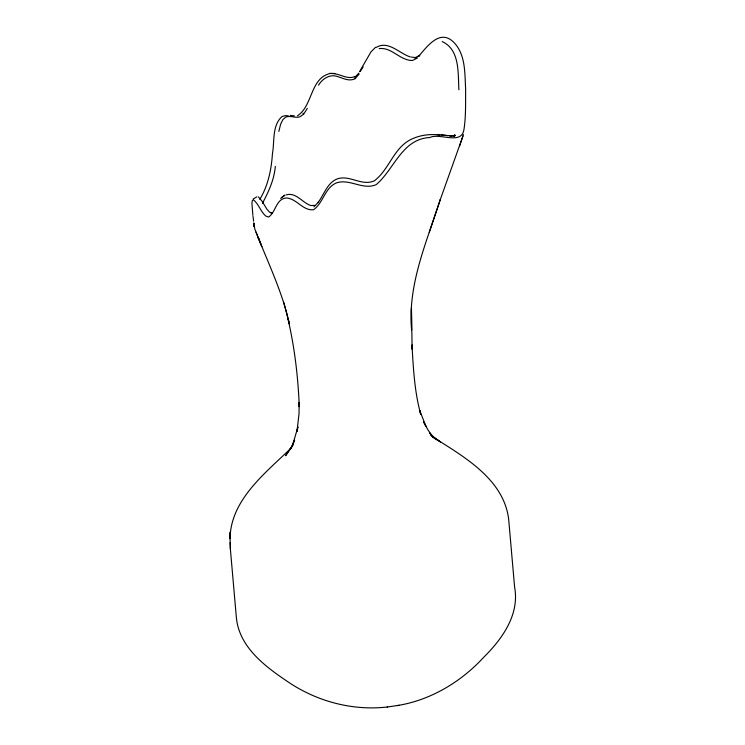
<?xml version="1.0" encoding="UTF-8"?>
<svg xmlns="http://www.w3.org/2000/svg" width="745" height="745" viewBox="0 0 745 745"><rect width="100%" height="100%" fill="white"/><g stroke="black" fill="none" stroke-linecap="round" stroke-linejoin="round"><path stroke-width="1.12" d="M411.436 308.439L411.585 329.942C407.524 284.376 426.699 242.106 440.211 199.744L434.484 216.646M253.877 222.932L254.827 229.088L261.933 246.707M318.525 85.153C322.166 79.231 328.759 74.444 336.004 76.102C342.197 77.666 348.679 81.987 355.039 78.719L355.272 76.372M275.305 166.377C274.272 179.685 268.517 191.754 262.445 203.394M230.047 538.682C230.559 499.439 265.956 472.74 291.509 447.633M278.835 131.437L280.623 124.192L282.932 119.573L285.698 117.114C290.308 115.168 295.113 118.353 299.825 116.844L303.625 114.236L307.312 108.388M462.971 136L439.969 200.461M463.399 134.547L459.544 146.253M429.297 232.254L434.475 216.693M313.896 206.849L318.599 202.025M291.276 447.363L293.083 444.69L285.577 455.735L291.276 447.363L294.638 440.137L292.878 444.234L297.925 426.913L296.994 431.606L299.034 413.624L299.136 402.393L299.276 406.705C297.888 371.429 293.223 336.125 283.64 302.097M259.819 199.343C268.135 185.533 271.394 169.59 272.437 153.675C274.728 141.485 271.841 125.579 282.048 116.518L285.456 115.605L288.324 115.848M359.5 71.725L370.963 51.908L375.554 47.289M360.245 71.585L363.132 66.864M318.106 202.491C324.252 194.287 327.362 182.302 337.979 178.632C350.318 175.075 362.191 186.446 374.372 180.802C389.356 169.469 393.546 147.883 411.156 139.352C420.05 135.05 430.2 133.727 439.96 135.106M453.779 136.195L454.888 134.901L453.481 135.888L455.232 135.404L449.868 135.823L451.694 135.935L436.561 134.538M355.039 78.719L359.165 74.127M355.859 76.279L358.783 73.15M289.516 449.896L291.742 447.512M253.151 199.008L256.923 196.82M280.623 198.403L284.953 195.116L281.74 197.537M297.497 115.764C312.891 105.827 310.069 78.262 330.035 73.504M417.619 57.886L412.525 60.475C400.065 60.718 391.889 47.009 379.214 48.602M414.499 57.97L419.742 55.353L418.578 56.397C427.5 46.069 440.584 27.733 454.674 43.257C465.765 55.624 464.694 73.625 465.644 89.13C465.495 102.838 466.035 116.695 463.837 130.263C460.792 145.126 439.643 132.619 429.809 137.527C401.946 138.933 394.282 169.301 376.216 184.62C363.188 190.347 350.383 178.875 337.224 182.609C324.82 187.07 323.628 202.687 313.533 209.764C302.787 210.928 296.771 198.542 286.322 197.974C275.995 198.803 275.911 212.12 268.582 217.102L265.714 216.013C260.582 211.459 258.785 204.204 253.496 199.874L252.387 200.452L251.922 203.32L252.872 215.361M376.253 47.382C388.396 40.183 399.301 53.51 410.355 56.937M354.871 76.558C347.151 79.966 339.776 73.392 332.028 73.587M271.143 213.368L272.288 213.07L269.597 212.176L266.896 209.168L261.97 201.103L258.413 196.894M397.299 705.562C430.526 700.235 460.885 682.02 483.533 657.462C502.111 639.098 519.768 614.727 514.599 587.06L508.677 519.367C503.844 479.1 463.874 456.713 432.947 437.064L440.463 441.943L430.74 434.903L436.253 439.727L429.381 432.696L433.292 437.511L427.956 429.893L423.57 421.856L425.944 426.401L419.612 410.15L420.785 414.546C414.518 391.907 413.298 368.272 412.004 344.935L412.134 349.247L411.464 308.449M286.192 194.883C296.044 191.931 302.293 202.733 310.74 205.518L314.865 205.406M229.86 532.265L230.363 548.935L236.286 616.627C238.679 647.843 266.812 667.762 290.652 683.621C319.018 702.004 353.54 710.832 387.242 707.005L387.605 706.94M387.242 707.005L399.124 705.292M453.053 135.897L454.934 135.944L449.868 135.823M329.933 73.299L334.878 73.504M290.373 115.391L294.312 115.829M441.403 134.901L447.643 135.599M411.37 57.067L416.455 57.719M442.167 41.552C460.149 49.747 457.896 73.41 458.901 89.81M302.926 113.156L303.625 114.236M256.029 232.151L258.766 239.089L258.292 237.879C269.653 266.142 282.811 293.921 289.377 323.842L288.185 319.391M258.292 237.879L261.225 245.086M254.036 224.152L254.129 224.673M253.663 223.332L254.101 226.713L253.849 223.444M253.002 216.329L253.626 221.191M230.177 542.49L230.363 548.935"/></g></svg>
